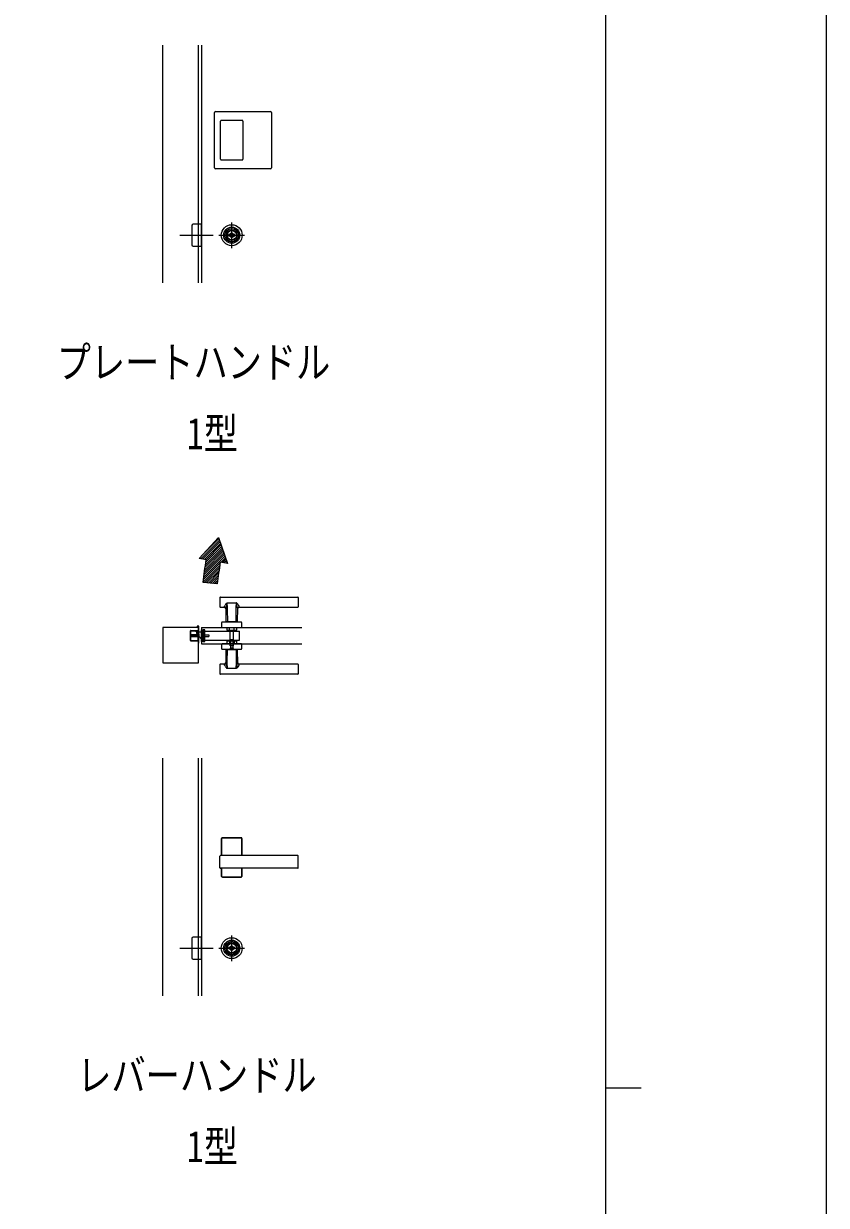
# Model space of a CAD drawing. Units: millimetres, scale not verified. Extents: x -6308 to 6308, y -4455 to 4455.
# Drawn here: x 4617 to 6308, y -60 to 2427 of the extents above; entities that cross this region are included whole.
import ezdxf
from ezdxf.enums import TextEntityAlignment as Align

# ---------------------------------------------------------------- set-up
doc = ezdxf.new("R2010")
doc.units = ezdxf.units.MM
doc.header["$LTSCALE"] = 20
doc.layers.add('0-2_USER1', color=3, linetype='Continuous')
doc.layers.add('0-7_YKK_ZWAK', color=7, linetype='Continuous')
doc.layers.add('0-5_YKK_A1', color=4, linetype='Continuous', lineweight=18)
doc.styles.add('ＭＳ ゴシック', font='')
doc.styles.get('ＭＳ ゴシック').set_extended_font_data('MS Gothic')

msp = doc.modelspace()

# ---------------------------------------------------------------- linework, layer by layer
at = {"layer": '0-5_YKK_A1'}
for p, q in [((4910.53, 1881.5), (4910.53, 2381.5)), ((4985.53, 1881.5), (4985.53, 2381.5)), ((4991.53, 2381.5), (4991.53, 1881.5)), ((5019.03, 2123.5), (5019.03, 2239.5)), ((5021.03, 2241.5), (5137.03, 2241.5)), ((5139.03, 2239.5), (5139.03, 2123.5)), ((5032.03, 2141.5), (5032.03, 2221.5)), ((5077.53, 2223), (5033.53, 2223)), ((5079.03, 2221.5), (5079.03, 2141.5)), ((5033.53, 2140), (5077.53, 2140)), ((5137.03, 2121.5), (5021.03, 2121.5)), ((4971.53, 2001.53), (4971.53, 1961.53)), ((5055.53, 1954.5), (5055.53, 2008.5)), ((4946.53, 1981.53), (5016.53, 1981.53)), ((5028.53, 1981.5), (5082.53, 1981.5)), ((5048.83, 1979.85), (5048.83, 1983.15)), ((5051.34, 1983.15), (5048.83, 1983.15)), ((5051.34, 1979.85), (5048.83, 1979.85)), ((5051.37, 1980.56), (5051.37, 1982.44)), ((5051.67, 1982.74), (5052.32, 1982.74)), ((5051.67, 1980.26), (5052.32, 1980.26)), ((5052.43, 1982.78), (5052.62, 1982.9)), ((5052.43, 1980.22), (5052.62, 1980.1)), ((5052.62, 1982.9), (5053.68, 1982.91)), ((5052.62, 1980.1), (5053.68, 1980.09)), ((5053.68, 1982.91), (5053.78, 1982.53)), ((5053.68, 1980.09), (5053.84, 1980.67)), ((5053.93, 1982.53), (5053.78, 1982.53)), ((5054.03, 1980.82), (5054.22, 1980.82)), ((5054.49, 1981.63), (5054.21, 1982.35)), ((5054.49, 1980.46), (5054.41, 1980.69)), ((5054.49, 1980.46), (5055.64, 1980.46)), ((5054.63, 1981.54), (5054.86, 1981.54)), ((5055.01, 1981.66), (5055.12, 1982.29)), ((5056.57, 1982.53), (5055.42, 1982.53)), ((5056.05, 1981.34), (5055.94, 1980.71)), ((5056.43, 1981.46), (5056.2, 1981.46)), ((5056.57, 1982.53), (5056.65, 1982.31)), ((5056.57, 1981.37), (5056.85, 1980.65)), ((5057.03, 1982.18), (5056.84, 1982.18)), ((5057.13, 1980.46), (5057.28, 1980.46)), ((5057.37, 1982.91), (5057.22, 1982.33)), ((5057.37, 1980.09), (5057.28, 1980.46)), ((5058.44, 1982.9), (5057.37, 1982.91)), ((5058.63, 1982.78), (5058.44, 1982.9)), ((5059.39, 1982.74), (5058.74, 1982.74)), ((5059.39, 1980.26), (5058.74, 1980.26)), ((5059.69, 1980.56), (5059.69, 1982.44)), ((5062.23, 1983.15), (5059.72, 1983.15)), ((5062.23, 1979.85), (5059.72, 1979.85)), ((5062.23, 1979.85), (5062.23, 1983.15)), ((4974.53, 1958.53), (4991.53, 1958.53)), ((5027.38, 1345.73), (4987.16, 1301.21)), ((5028.25, 1343.18), (4995.29, 1310.22)), ((5027.38, 1345.73), (5046.24, 1290.8)), ((5029.4, 1339.84), (4990.23, 1300.67)), ((5030.55, 1336.5), (4994.05, 1300)), ((5031.7, 1333.15), (4997.87, 1299.33)), ((5036.29, 1319.79), (4999.45, 1282.95)), ((5035.14, 1323.13), (5000.13, 1288.12)), ((5033.99, 1326.47), (5000.8, 1293.28)), ((5032.84, 1329.81), (5001.46, 1298.43)), ((5001.5, 1298.69), (4987.16, 1301.21)), ((5040.88, 1306.42), (4996.71, 1262.25)), ((5039.73, 1309.76), (4997.4, 1267.43)), ((5038.58, 1313.1), (4998.09, 1272.61)), ((5037.44, 1316.44), (4998.77, 1277.78)), ((5046.24, 1290.8), (5031.47, 1293.4)), ((5042.03, 1303.07), (5032.22, 1293.27)), ((5043.17, 1299.73), (5036.04, 1292.6)), ((5044.32, 1296.39), (5039.86, 1291.92)), ((5045.47, 1293.05), (5043.67, 1291.25)), ((5030.36, 1286.92), (4995.32, 1251.88)), ((5031.28, 1292.33), (4996.02, 1257.07)), ((5029.49, 1281.56), (4998.57, 1250.64)), ((5028.68, 1276.25), (5002.63, 1250.21)), ((5027.91, 1271), (5006.69, 1249.77)), ((5025.03, 1247.82), (4995.2, 1251)), ((5027.19, 1265.79), (5010.75, 1249.34)), ((5026.52, 1260.63), (5014.8, 1248.91)), ((5025.9, 1255.51), (5018.86, 1248.48)), ((5025.32, 1250.44), (5022.92, 1248.05)), ((5030.53, 1219), (5030.53, 1209.5)), ((5031.53, 1220), (5194.53, 1220)), ((5195.53, 1219), (5195.53, 1209.5)), ((5030.53, 1209.5), (5030.53, 1200)), ((5031.53, 1199), (5039.9, 1199)), ((5042.35, 1204.3), (5041.65, 1202.97)), ((5042.9, 1196.05), (5043.37, 1169.29)), ((5044.75, 1202.63), (5044.53, 1200.9)), ((5045.97, 1208.41), (5065.09, 1208.41)), ((5066.31, 1202.63), (5066.53, 1200.9)), ((5067.69, 1169.29), (5068.16, 1196.05)), ((5068.71, 1204.29), (5069.41, 1202.97)), ((5071.15, 1199), (5194.53, 1199)), ((5195.53, 1209.5), (5195.53, 1200)), ((5043.87, 1168.8), (5067.19, 1168.8)), ((5044.18, 1168.8), (5044.18, 1168.5)), ((4968.53, 1149), (4985.53, 1149)), ((4968.53, 1129), (4968.53, 1149)), ((4969.53, 1150), (4984.53, 1150)), ((4969.53, 1129), (4969.53, 1149)), ((4980.53, 1148), (4985.53, 1148)), ((4980.53, 1147), (4980.53, 1148)), ((4985.53, 1147), (4980.53, 1147)), ((4981.13, 1146.15), (4981.13, 1144.82)), ((4981.24, 1144.51), (4986.53, 1137.81)), ((4986.53, 1146.65), (4981.63, 1146.65)), ((4984.53, 1128), (4984.53, 1150)), ((4985.53, 1129), (4985.53, 1149)), ((4986.53, 1123.5), (4986.53, 1158)), ((4991.53, 1146.65), (4986.53, 1146.65)), ((4991.53, 1156.5), (5203.03, 1156.5)), ((4991.53, 1151.5), (4995.53, 1151.5)), ((4991.53, 1126.5), (4991.53, 1151.5)), ((4993.03, 1151.5), (4993.03, 1126.5)), ((4995.53, 1126.5), (4995.53, 1151.5)), ((4996.53, 1151.5), (4995.53, 1151.5)), ((4997.53, 1151.5), (4996.53, 1151.5)), ((4996.53, 1151.5), (4996.53, 1126.5)), ((4997.53, 1126.5), (4997.53, 1151.5)), ((4998.53, 1148.5), (5071.53, 1148.5)), ((5034.23, 1166.04), (5034.03, 1158.5)), ((5034.03, 1158.5), (5034.03, 1157.5)), ((5035.03, 1156.5), (5076.03, 1156.5)), ((5075.33, 1167.5), (5035.73, 1167.5)), ((5044.28, 1168.5), (5044.28, 1167.5)), ((5045.03, 1156.5), (5045.03, 1151)), ((5045.53, 1150.5), (5065.53, 1150.5)), ((5050.53, 1151), (5050.53, 1156.5)), ((5051.28, 1150.5), (5051.28, 1148.5)), ((5052.53, 1148.5), (5052.53, 1150.5)), ((5052.53, 1129.5), (5052.53, 1148.5)), ((5058.53, 1150.5), (5058.53, 1148.5)), ((5058.53, 1148.5), (5058.53, 1129.5)), ((5059.78, 1148.5), (5059.78, 1150.5)), ((5060.53, 1151), (5060.53, 1156.5)), ((5066.03, 1151), (5066.03, 1156.5)), ((5066.78, 1167.5), (5066.78, 1168.5)), ((5071.53, 1129.5), (5071.53, 1148.5)), ((5077.03, 1158.5), (5076.83, 1166.04)), ((5077.03, 1157.5), (5077.03, 1158.5)), ((4968.53, 1129), (4985.53, 1129)), ((4969.53, 1128), (4984.53, 1128)), ((4970.53, 1141), (4970.53, 1137.01)), ((4970.53, 1141), (4982.53, 1141)), ((4982.53, 1140.6), (4970.53, 1140.6)), ((4982.53, 1137.4), (4970.53, 1137.4)), ((4970.53, 1137), (4982.53, 1137)), ((4982.53, 1141), (4984.23, 1141)), ((4984.23, 1140.6), (4982.53, 1140.6)), ((4984.23, 1137.4), (4982.53, 1137.4)), ((4982.53, 1137), (4984.23, 1137)), ((4984.23, 1141), (4986.23, 1143)), ((4984.23, 1141), (4984.23, 1137)), ((4984.23, 1137), (4986.23, 1135)), ((4984.53, 1142.61), (4985.53, 1143.61)), ((4984.53, 1135.39), (4984.53, 1142.61)), ((4985.53, 1134.39), (4984.53, 1135.39)), ((4986.23, 1143), (4986.53, 1143)), ((4986.23, 1143), (4986.23, 1135)), ((4986.23, 1135), (4986.53, 1135)), ((4986.53, 1143), (4986.53, 1135)), ((4986.53, 1137.81), (4991.53, 1131.48)), ((4991.83, 1143), (4991.53, 1143)), ((4991.83, 1135), (4991.53, 1135)), ((4995.53, 1126.5), (4991.53, 1126.5)), ((4991.83, 1143), (4993.83, 1141)), ((4991.83, 1135), (4993.83, 1137)), ((4993.83, 1141), (4998.53, 1141)), ((4993.83, 1137), (4998.53, 1137)), ((4995.53, 1126.5), (4996.53, 1126.5)), ((4996.53, 1126.5), (4997.53, 1126.5)), ((4997.53, 1126.5), (4998.53, 1126.5)), ((4998.53, 1141), (5007.53, 1141)), ((4998.53, 1137), (5007.53, 1137)), ((4998.53, 1129.5), (5071.53, 1129.5)), ((5007.53, 1141), (5007.53, 1137)), ((5034.03, 1120.5), (5034.03, 1119.5)), ((5034.03, 1119.5), (5034.23, 1111.96)), ((5076.03, 1121.5), (5035.03, 1121.5)), ((5045.03, 1127), (5045.03, 1121.5)), ((5065.53, 1127.5), (5045.53, 1127.5)), ((5050.53, 1127), (5050.53, 1121.5)), ((5051.28, 1129.5), (5051.28, 1127.5)), ((5053.53, 1130.7), (5057.53, 1130.7)), ((5053.53, 1113), (5053.53, 1130.7)), ((5058.53, 1129.5), (5058.53, 1127.5)), ((5058.53, 1127.5), (5058.53, 1117.5)), ((5059.78, 1127.5), (5059.78, 1129.5)), ((5060.53, 1127), (5060.53, 1121.5)), ((5066.03, 1121.5), (5066.03, 1127)), ((5076.83, 1111.96), (5077.03, 1119.5)), ((5077.03, 1119.5), (5077.03, 1120.5)), ((5035.73, 1110.5), (5075.33, 1110.5)), ((5043.37, 1108.71), (5042.9, 1081.95)), ((5067.19, 1109.2), (5043.87, 1109.2)), ((5044.18, 1109.5), (5044.18, 1109.2)), ((5044.28, 1110.5), (5044.28, 1109.5)), ((5051.53, 1111), (5053.53, 1113)), ((5051.53, 1110.7), (5051.53, 1111)), ((5057.53, 1113), (5059.53, 1111)), ((5066.78, 1109.5), (5066.78, 1110.5)), ((5068.16, 1081.95), (5067.69, 1108.71)), ((5030.53, 1078), (5030.53, 1068.5)), ((5039.9, 1079), (5031.53, 1079)), ((5041.65, 1075.03), (5042.35, 1073.7)), ((5044.53, 1077.1), (5044.75, 1075.37)), ((5065.09, 1069.59), (5045.97, 1069.59)), ((5066.53, 1077.1), (5066.31, 1075.37)), ((5069.41, 1075.03), (5068.71, 1073.71)), ((5194.53, 1079), (5071.15, 1079)), ((5195.53, 1078), (5195.53, 1068.5)), ((5030.53, 1068.5), (5030.53, 1059)), ((5194.53, 1058), (5031.53, 1058)), ((5195.53, 1068.5), (5195.53, 1059)), ((4910.53, 381.5), (4910.53, 881.5)), ((4985.53, 381.5), (4985.53, 881.5)), ((4991.53, 881.5), (4991.53, 381.5)), ((5034.03, 676.25), (5034.03, 712.5)), ((5034.27, 712.27), (5034.27, 676.25)), ((5035.53, 714), (5075.53, 714)), ((5075.29, 713.77), (5035.77, 713.77)), ((5076.79, 676.25), (5076.79, 712.27)), ((5077.03, 712.5), (5077.03, 676.25)), ((5030.53, 650.75), (5030.53, 675.25)), ((5194.53, 676.25), (5031.53, 676.25)), ((5195.53, 650.75), (5195.53, 675.25)), ((5194.53, 649.75), (5031.53, 649.75)), ((5034.03, 632.5), (5034.03, 649.75)), ((5034.27, 649.75), (5034.27, 632.73)), ((5076.79, 632.73), (5076.79, 649.75)), ((5077.03, 649.75), (5077.03, 632.5)), ((5075.53, 631), (5035.53, 631)), ((5035.77, 631.23), (5075.29, 631.23)), ((4971.53, 501.53), (4971.53, 461.53)), ((5055.53, 454.5), (5055.53, 508.5)), ((4946.53, 481.53), (5016.53, 481.53)), ((5028.53, 481.5), (5082.53, 481.5)), ((5048.83, 479.85), (5048.83, 483.15)), ((5051.34, 483.15), (5048.83, 483.15)), ((5051.34, 479.85), (5048.83, 479.85)), ((5051.37, 480.56), (5051.37, 482.44)), ((5051.67, 482.74), (5052.32, 482.74)), ((5051.67, 480.26), (5052.32, 480.26)), ((5052.43, 482.78), (5052.62, 482.9)), ((5052.43, 480.22), (5052.62, 480.1)), ((5052.62, 482.9), (5053.68, 482.91)), ((5052.62, 480.1), (5053.68, 480.09)), ((5053.68, 482.91), (5053.78, 482.53)), ((5053.68, 480.09), (5053.84, 480.67)), ((5053.93, 482.53), (5053.78, 482.53)), ((5054.03, 480.82), (5054.22, 480.82)), ((5054.49, 481.63), (5054.21, 482.35)), ((5054.49, 480.46), (5054.41, 480.69)), ((5054.49, 480.46), (5055.64, 480.46)), ((5054.63, 481.54), (5054.86, 481.54)), ((5055.01, 481.66), (5055.12, 482.29)), ((5056.57, 482.53), (5055.42, 482.53)), ((5056.05, 481.34), (5055.94, 480.71)), ((5056.43, 481.46), (5056.2, 481.46)), ((5056.57, 482.53), (5056.65, 482.31)), ((5056.57, 481.37), (5056.85, 480.65)), ((5057.03, 482.18), (5056.84, 482.18)), ((5057.13, 480.46), (5057.28, 480.46)), ((5057.37, 482.91), (5057.22, 482.33)), ((5057.37, 480.09), (5057.28, 480.46)), ((5058.44, 482.9), (5057.37, 482.91)), ((5058.63, 482.78), (5058.44, 482.9)), ((5059.39, 482.74), (5058.74, 482.74)), ((5059.39, 480.26), (5058.74, 480.26)), ((5059.69, 480.56), (5059.69, 482.44)), ((5062.23, 483.15), (5059.72, 483.15)), ((5062.23, 479.85), (5059.72, 479.85)), ((5062.23, 479.85), (5062.23, 483.15)), ((4974.53, 458.53), (4991.53, 458.53))]:
    msp.add_line(p, q, dxfattribs=at)
for points in [[(4991.53, 1958.53), (4991.53, 2004.53), (4974.53, 2004.53)], [(5058.63, 1980.22), (5058.44, 1980.1), (5057.37, 1980.09)], [(5042.35, 1204.3), (5042.66, 1204.74), (5043, 1205.18), (5043.34, 1205.6), (5043.7, 1206.02), (5044.07, 1206.43), (5044.44, 1206.83), (5044.82, 1207.23), (5045.2, 1207.63), (5045.58, 1208.03), (5045.97, 1208.41)], [(5044.75, 1202.63), (5044.84, 1203.21), (5044.95, 1203.79), (5045.06, 1204.38), (5045.18, 1204.95), (5045.3, 1205.53), (5045.43, 1206.11), (5045.56, 1206.69), (5045.69, 1207.26), (5045.82, 1207.84), (5045.97, 1208.41)], [(5045.94, 1202.64), (5045.93, 1203.79), (5045.93, 1204.95), (5045.93, 1206.1), (5045.94, 1207.26), (5045.97, 1208.41)], [(5045.94, 1202.64), (5046.05, 1194.18), (5046.16, 1185.72), (5046.27, 1177.26), (5046.38, 1168.8)], [(5064.68, 1168.8), (5064.79, 1177.26), (5064.9, 1185.72), (5065.01, 1194.18), (5065.12, 1202.64)], [(5068.71, 1204.29), (5068.4, 1204.74), (5068.06, 1205.18), (5067.72, 1205.6), (5067.36, 1206.02), (5066.99, 1206.43), (5066.62, 1206.83), (5066.24, 1207.23), (5065.86, 1207.63), (5065.48, 1208.03), (5065.09, 1208.41)], [(5066.31, 1202.63), (5066.21, 1203.21), (5066.11, 1203.79), (5066, 1204.38), (5065.88, 1204.95), (5065.76, 1205.53), (5065.63, 1206.11), (5065.5, 1206.69), (5065.37, 1207.26), (5065.24, 1207.84), (5065.09, 1208.41), (5065.11, 1207.26), (5065.13, 1206.1), (5065.13, 1204.95), (5065.13, 1203.79), (5065.12, 1202.64)], [(5044.18, 1168.5), (5066.88, 1168.5), (5066.88, 1168.8)], [(4985.53, 1159), (4982.53, 1159), (4982.53, 1158), (4985.53, 1158), (4985.53, 1123.5), (4986.53, 1123.5)], [(4991.53, 1156.5), (4991.53, 1121.5), (5203.03, 1121.5)], [(4998.53, 1126.5), (4998.53, 1151.5), (4997.53, 1151.5)], [(4984.53, 1141.5), (4983.53, 1141.5), (4983.53, 1136.5), (4984.53, 1136.5)], [(5058.53, 1117.5), (5052.53, 1117.5), (5052.53, 1127.5), (5052.53, 1129.5)], [(5057.53, 1130.7), (5057.53, 1113), (5053.53, 1113)], [(5066.88, 1109.2), (5066.88, 1109.5), (5044.18, 1109.5)], [(5045.94, 1075.36), (5046.05, 1083.82), (5046.16, 1092.28), (5046.27, 1100.74), (5046.38, 1109.2)], [(5059.53, 1111), (5059.53, 1110.7), (5051.53, 1110.7)], [(5064.68, 1109.2), (5064.79, 1100.74), (5064.9, 1092.28), (5065.01, 1083.82), (5065.12, 1075.36)], [(5042.35, 1073.7), (5042.66, 1073.26), (5043, 1072.82), (5043.34, 1072.4), (5043.7, 1071.98), (5044.07, 1071.57), (5044.44, 1071.17), (5044.82, 1070.77), (5045.2, 1070.37), (5045.58, 1069.97), (5045.97, 1069.59)], [(5044.75, 1075.37), (5044.84, 1074.79), (5044.95, 1074.21), (5045.06, 1073.62), (5045.18, 1073.05), (5045.3, 1072.47), (5045.43, 1071.89), (5045.56, 1071.31), (5045.69, 1070.74), (5045.82, 1070.16), (5045.97, 1069.59)], [(5045.94, 1075.36), (5045.93, 1074.21), (5045.93, 1073.05), (5045.93, 1071.9), (5045.94, 1070.74), (5045.97, 1069.59)], [(5066.31, 1075.37), (5066.21, 1074.79), (5066.11, 1074.21), (5066, 1073.62), (5065.88, 1073.05), (5065.76, 1072.47), (5065.63, 1071.89), (5065.5, 1071.31), (5065.37, 1070.74), (5065.24, 1070.16), (5065.09, 1069.59)], [(5065.09, 1069.59), (5065.11, 1070.74), (5065.13, 1071.9), (5065.13, 1073.05), (5065.13, 1074.21), (5065.12, 1075.36)], [(5068.71, 1073.71), (5068.4, 1073.26), (5068.06, 1072.82), (5067.72, 1072.4), (5067.36, 1071.98), (5066.99, 1071.57), (5066.62, 1071.17), (5066.24, 1070.77), (5065.86, 1070.37), (5065.48, 1069.97), (5065.09, 1069.59)], [(4991.53, 458.53), (4991.53, 504.53), (4974.53, 504.53)], [(5058.63, 480.22), (5058.44, 480.1), (5057.37, 480.09)]]:
    msp.add_lwpolyline(points, dxfattribs=at)
msp.add_lwpolyline([(4910.53, 1081.5), (4985.53, 1081.5), (4985.53, 1156.5), (4910.53, 1156.5)], close=True, dxfattribs=at)
for centre, radius in [((5055.53, 1981.5), 22), ((5055.53, 1981.5), 17), ((5055.53, 1981.5), 14.4), ((5055.53, 1981.5), 14), ((5055.53, 1981.5), 11.1), ((5055.53, 1981.5), 10.9), ((5055.53, 1981.5), 9.9), ((5055.53, 1981.5), 4.3), ((5055.53, 481.5), 22), ((5055.53, 481.5), 17), ((5055.53, 481.5), 14.4), ((5055.53, 481.5), 14), ((5055.53, 481.5), 11.1), ((5055.53, 481.5), 10.9), ((5055.53, 481.5), 9.9), ((5055.53, 481.5), 4.3)]:
    msp.add_circle(centre, radius, dxfattribs=at)
for centre, radius, start, end in [((5021.03, 2239.5), 2, 90, 180), ((5137.03, 2239.5), 2, 0, 90), ((5033.53, 2221.5), 1.5, 90, 180), ((5033.53, 2221.5), 1.5, 90, 180), ((5077.53, 2221.5), 1.5, 0, 90), ((5077.53, 2221.5), 1.5, 0, 90), ((5033.53, 2141.5), 1.5, 180, 270), ((5033.53, 2141.5), 1.5, 180, 270), ((5077.53, 2141.5), 1.5, 270, 0), ((5077.53, 2141.5), 1.5, 270, 0), ((5021.03, 2123.5), 2, 180, 270), ((5137.03, 2123.5), 2, 270, 0), ((4974.53, 2001.53), 3, 90, 180), ((5055.53, 1981.5), 5.65, 163.01998, 196.97968), ((5055.53, 1981.5), 4.5, 21.51019, 158.48981), ((5055.53, 1981.5), 4.5, 201.51019, 338.48981), ((5051.67, 1982.44), 0.3, 90, 180), ((5051.67, 1980.56), 0.3, 180, 270), ((5052.32, 1982.94), 0.2, 270, 305), ((5052.32, 1980.06), 0.2, 55, 90), ((5054.03, 1980.62), 0.2, 90, 165), ((5053.93, 1982.23), 0.3, 22, 90), ((5054.22, 1980.62), 0.2, 20, 90), ((5054.63, 1981.69), 0.15, 202, 270), ((5054.86, 1981.69), 0.15, 270, 350), ((5055.42, 1982.23), 0.3, 90, 170), ((5055.64, 1980.76), 0.3, 270, 350), ((5056.2, 1981.31), 0.15, 90, 170), ((5056.43, 1981.31), 0.15, 22, 90), ((5056.84, 1982.38), 0.2, 200, 270), ((5057.13, 1980.76), 0.3, 202, 270), ((5057.03, 1982.38), 0.2, 270, 345), ((5058.74, 1982.94), 0.2, 235, 270), ((5058.74, 1980.06), 0.2, 90, 125), ((5059.39, 1982.44), 0.3, 0, 90), ((5059.39, 1980.56), 0.3, 270, 0), ((5055.53, 1981.5), 5.65, 343.02032, 16.98002), ((4974.53, 1961.53), 3, 180, 270), ((-2999.59, 2330.58), 8067.36, 352.30953, 352.65116), ((5694.53, 1176.5), 673.28, 170.00114, 173.91932), ((5031.53, 1219), 1, 90, 180), ((5194.53, 1219), 1, 0, 90), ((5031.53, 1200), 1, 180, 270), ((5012.44, 1213.45), 31.03, 332.25725, 340.2777), ((5039.9, 1196), 3, 1, 90), ((5007.32, 1210.65), 38.46, 337.6948, 345.31635), ((5103.75, 1210.65), 38.47, 194.68459, 202.30395), ((5071.15, 1196), 3, 90, 179), ((5098.62, 1213.45), 31.04, 199.72296, 207.74198), ((5194.53, 1200), 1, 270, 0), ((5043.87, 1169.3), 0.5, 181, 270), ((5067.19, 1169.3), 0.5, 270, 359), ((4969.53, 1149), 1, 90, 180), ((4981.63, 1146.15), 0.5, 90, 180), ((4981.63, 1144.82), 0.5, 180, 218.29016), ((4985.53, 1158), 1, 0, 90), ((5035.03, 1157.5), 1, 180, 270), ((5035.73, 1166), 1.5, 90, 178.5), ((5045.53, 1151), 0.5, 180, 270), ((5051.03, 1151), 0.5, 180, 270), ((5060.03, 1151), 0.5, 270, 0), ((5065.53, 1151), 0.5, 270, 0), ((5075.33, 1166), 1.5, 1.5, 90), ((5076.03, 1157.5), 1, 270, 0), ((4969.53, 1129), 1, 180, 270), ((5035.03, 1120.5), 1, 90, 180), ((5045.53, 1127), 0.5, 90, 180), ((5051.03, 1127), 0.5, 90, 180), ((5060.03, 1127), 0.5, 0, 90), ((5065.53, 1127), 0.5, 0, 90), ((5076.03, 1120.5), 1, 0, 90), ((5035.73, 1112), 1.5, 181.5, 270), ((5043.87, 1108.7), 0.5, 90, 179), ((5067.19, 1108.7), 0.5, 1, 90), ((5075.33, 1112), 1.5, 270, 358.5), ((5031.53, 1078), 1, 90, 180), ((5039.9, 1082), 3, 270, 359), ((5012.44, 1064.55), 31.03, 19.7223, 27.74275), ((5007.32, 1067.35), 38.46, 14.68365, 22.3052), ((5103.75, 1067.35), 38.47, 157.69605, 165.31541), ((5071.15, 1082), 3, 181, 270), ((5098.62, 1064.55), 31.04, 152.25802, 160.27704), ((5194.53, 1078), 1, 0, 90), ((5031.53, 1059), 1, 180, 270), ((5194.53, 1059), 1, 270, 0), ((5035.53, 712.5), 1.5, 90, 180), ((5035.77, 712.27), 1.5, 90, 180), ((5075.29, 712.27), 1.5, 0, 90), ((5075.53, 712.5), 1.5, 0, 90), ((5031.53, 675.25), 1, 90, 180), ((5194.53, 675.25), 1, 0, 90), ((5031.53, 650.75), 1, 180, 270), ((5194.53, 650.75), 1, 270, 0), ((5035.53, 632.5), 1.5, 180, 270), ((5035.77, 632.73), 1.5, 180, 270), ((5075.29, 632.73), 1.5, 270, 0), ((5075.53, 632.5), 1.5, 270, 0), ((4974.53, 501.53), 3, 90, 180), ((5055.53, 481.5), 5.65, 163.01998, 196.97968), ((5055.53, 481.5), 4.5, 21.51019, 158.48981), ((5055.53, 481.5), 4.5, 201.51019, 338.48981), ((5051.67, 482.44), 0.3, 90, 180), ((5051.67, 480.56), 0.3, 180, 270), ((5052.32, 482.94), 0.2, 270, 305), ((5052.32, 480.06), 0.2, 55, 90), ((5054.03, 480.62), 0.2, 90, 165), ((5053.93, 482.23), 0.3, 22, 90), ((5054.22, 480.62), 0.2, 20, 90), ((5054.63, 481.69), 0.15, 202, 270), ((5054.86, 481.69), 0.15, 270, 350), ((5055.42, 482.23), 0.3, 90, 170), ((5055.64, 480.76), 0.3, 270, 350), ((5056.2, 481.31), 0.15, 90, 170), ((5056.43, 481.31), 0.15, 22, 90), ((5056.84, 482.38), 0.2, 200, 270), ((5057.13, 480.76), 0.3, 202, 270), ((5057.03, 482.38), 0.2, 270, 345), ((5058.74, 482.94), 0.2, 235, 270), ((5058.74, 480.06), 0.2, 90, 125), ((5059.39, 482.44), 0.3, 0, 90), ((5059.39, 480.56), 0.3, 270, 0), ((5055.53, 481.5), 5.65, 343.02032, 16.98002), ((4974.53, 461.53), 3, 180, 270)]:
    msp.add_arc(centre, radius, start, end, dxfattribs=at)
at = {"layer": '0-7_YKK_ZWAK'}
for p, q in [((5842.53, 4162.5), (5842.53, -3787.5)), ((5842.53, 187.5), (5917.53, 187.5))]:
    msp.add_line(p, q, dxfattribs=at)
msp.add_lwpolyline([(-6307.5, -4455), (6307.5, -4455), (6307.5, 4455), (-6307.5, 4455)], close=True, dxfattribs=at)

# ---------------------------------------------------------------- texts
at = {"layer": '0-2_USER1', "style": 'ＭＳ ゴシック', "width": 0.8}
for s, p in [('プレートハンドル', (4687.03, 1661.5)), ('1型', (4960.63, 1511.5)), ('レバーハンドル', (4730.23, 161.5)), ('1型', (4960.63, 11.5))]:
    msp.add_text(s, height=65.98, dxfattribs=at).set_placement(p, align=Align.BOTTOM_LEFT)

doc.saveas('drawing.dxf')
